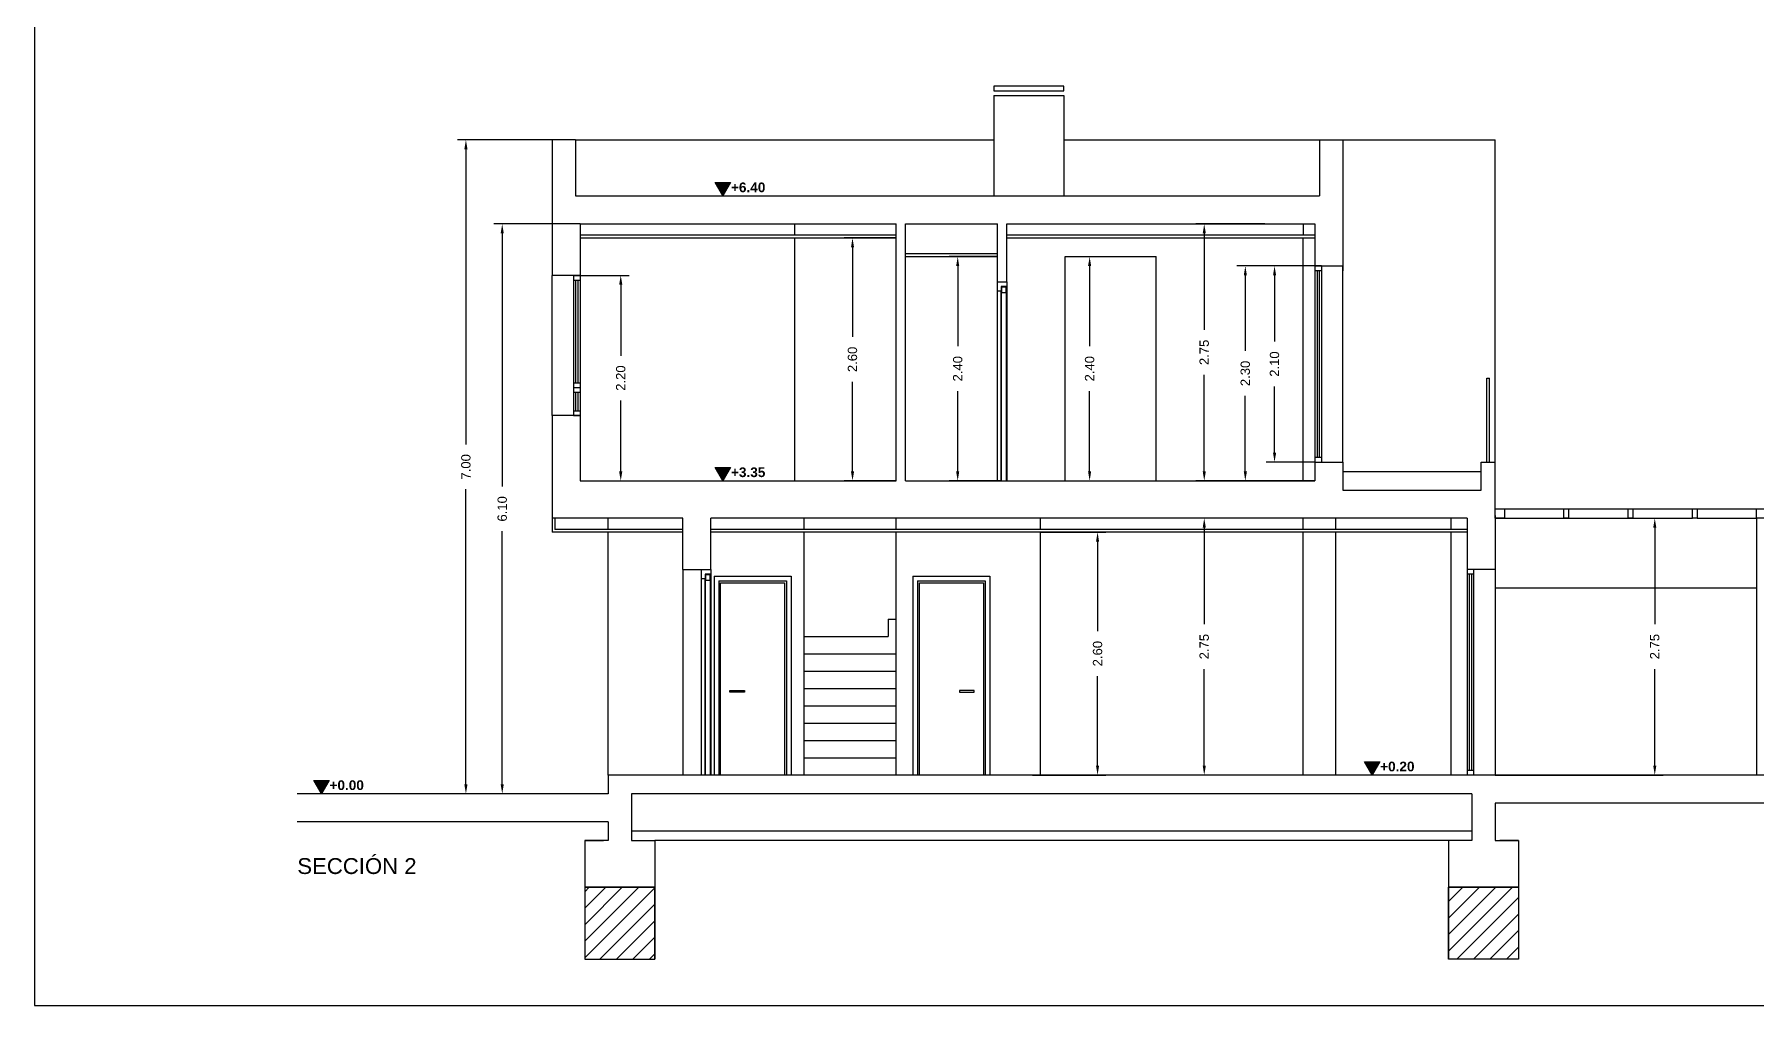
# Model space of a CAD drawing. Header units: millimetres. Extents: x 441156 to 441653, y 4514887 to 4515266.
# Drawn here: x 441467.02 to 441485.47, y 4515196.28 to 4515206.67 of the extents above; entities that cross this region are included whole.
import ezdxf

# ---------------------------------------------------------------- set-up
doc = ezdxf.new("R2010")
doc.units = ezdxf.units.MM
doc.linetypes.add('CONTINUA', pattern=[0])
doc.linetypes.add('RAYITAS', pattern=[0.375, 0.25, -0.125])
for name, color, linetype in [('01_alzado', 5, 'CONTINUA'), ('01_cotas', 254, 'Continuous'), ('01_proyeccion', 36, 'RAYITAS'), ('01_seccion', 7, 'CONTINUA'), ('01_textos', 7, 'Continuous')]:
    doc.layers.add(name, color=color, linetype=linetype)
doc.layers.add('01_cartela', color=6, linetype='Continuous', plot=False)
doc.styles.add('Estilo1', font='swissel.ttf')
doc.styles.add('NIEVES3', font='swisseb.ttf')
doc.styles.add('ROMANS', font='romans')
doc.dimstyles.new('DECIMAL-50', dxfattribs={"dimtxt": 0.08, "dimasz": 0.15, "dimexe": 0.09, "dimexo": 0, "dimgap": 0.09, "dimtad": 0, "dimzin": 0, "dimdsep": 46, "dimtxsty": 'ROMANS', "dimcen": 0.09, "dimclrt": 6, "dimadec": 0, "dimazin": 0, "dimtfac": 1.38, "dimtix": 1, "dimtofl": 0, "dimtmove": 2, "dimatfit": 3, "dimldrblk": 'OBLIQUE', "dimfxl": 1, "dimtolj": 1, "dimtzin": 0, "dimarcsym": 0})

# ---------------------------------------------------------------- blocks, each defined once
blk = doc.blocks.new('*D180')
at = {"layer": '01_cotas', "color": 0, "linetype": 'CONTINUA', "lineweight": -2, "transparency": 16777216}
for p, q in [((441482.666, 4515201.495), (441484.466, 4515201.495)), ((441482.666, 4515198.745), (441484.466, 4515198.745))]:
    blk.add_line(p, q, dxfattribs=at)
at = {"layer": '01_cotas', "color": 0, "lineweight": -2, "transparency": 16777216}
for p, q in [((441484.376, 4515201.395), (441484.376, 4515200.36)), ((441484.376, 4515198.845), (441484.376, 4515199.88))]:
    blk.add_line(p, q, dxfattribs=at)
at = {"layer": '01_cotas', "color": 0, "transparency": 16777216}
for points in [[(441484.36, 4515201.395), (441484.393, 4515201.395), (441484.376, 4515201.495)], [(441484.36, 4515198.845), (441484.393, 4515198.845), (441484.376, 4515198.745)]]:
    blk.add_solid(points, dxfattribs=at)
at = {"layer": '01_cotas', "color": 7, "transparency": 16777216, "insert": (441484.376, 4515200.12), "char_height": 0.1, "attachment_point": 5, "rotation": 90, "style": 'Estilo1'}
blk.add_mtext('\\A1;2.75', dxfattribs=at)
blk = doc.blocks.new('*D183')
at = {"layer": '01_cotas', "color": 0, "linetype": 'CONTINUA', "lineweight": -2, "transparency": 16777216}
for p, q in [((441472.566, 4515205.545), (441471.554, 4515205.545)), ((441472.566, 4515198.545), (441471.554, 4515198.545))]:
    blk.add_line(p, q, dxfattribs=at)
at = {"layer": '01_cotas', "color": 0, "lineweight": -2, "transparency": 16777216}
for p, q in [((441471.644, 4515205.445), (441471.644, 4515202.285)), ((441471.644, 4515198.645), (441471.644, 4515201.805))]:
    blk.add_line(p, q, dxfattribs=at)
at = {"layer": '01_cotas', "color": 0, "transparency": 16777216}
for points in [[(441471.627, 4515205.445), (441471.661, 4515205.445), (441471.644, 4515205.545)], [(441471.627, 4515198.645), (441471.661, 4515198.645), (441471.644, 4515198.545)]]:
    blk.add_solid(points, dxfattribs=at)
at = {"layer": '01_cotas', "color": 7, "transparency": 16777216, "insert": (441471.644, 4515202.045), "char_height": 0.1, "attachment_point": 5, "rotation": 90, "style": 'Estilo1'}
blk.add_mtext('\\A1;7.00', dxfattribs=at)
blk = doc.blocks.new('*D184')
at = {"layer": '01_cotas', "color": 0, "linetype": 'CONTINUA', "lineweight": -2, "transparency": 16777216}
for p, q in [((441472.866, 4515204.645), (441471.943, 4515204.645)), ((441472.991, 4515198.545), (441471.943, 4515198.545))]:
    blk.add_line(p, q, dxfattribs=at)
at = {"layer": '01_cotas', "color": 0, "lineweight": -2, "transparency": 16777216}
for p, q in [((441472.033, 4515204.545), (441472.033, 4515201.835)), ((441472.033, 4515198.645), (441472.033, 4515201.355))]:
    blk.add_line(p, q, dxfattribs=at)
at = {"layer": '01_cotas', "color": 0, "transparency": 16777216}
for points in [[(441472.016, 4515204.545), (441472.049, 4515204.545), (441472.033, 4515204.645)], [(441472.016, 4515198.645), (441472.049, 4515198.645), (441472.033, 4515198.545)]]:
    blk.add_solid(points, dxfattribs=at)
at = {"layer": '01_cotas', "color": 7, "transparency": 16777216, "insert": (441472.033, 4515201.595), "char_height": 0.1, "attachment_point": 5, "rotation": 90, "style": 'Estilo1'}
blk.add_mtext('\\A1;6.10', dxfattribs=at)
blk = doc.blocks.new('*D185')
at = {"layer": '01_cotas', "color": 0, "linetype": 'CONTINUA', "lineweight": -2, "transparency": 16777216}
for p, q in [((441480.201, 4515204.645), (441479.461, 4515204.645)), ((441480.201, 4515201.895), (441479.461, 4515201.895))]:
    blk.add_line(p, q, dxfattribs=at)
at = {"layer": '01_cotas', "color": 0, "lineweight": -2, "transparency": 16777216}
for p, q in [((441479.551, 4515204.545), (441479.551, 4515203.51)), ((441479.551, 4515201.995), (441479.551, 4515203.03))]:
    blk.add_line(p, q, dxfattribs=at)
at = {"layer": '01_cotas', "color": 0, "transparency": 16777216}
for points in [[(441479.535, 4515204.545), (441479.568, 4515204.545), (441479.551, 4515204.645)], [(441479.535, 4515201.995), (441479.568, 4515201.995), (441479.551, 4515201.895)]]:
    blk.add_solid(points, dxfattribs=at)
at = {"layer": '01_cotas', "color": 7, "transparency": 16777216, "insert": (441479.551, 4515203.27), "char_height": 0.1, "attachment_point": 5, "rotation": 90, "style": 'Estilo1'}
blk.add_mtext('\\A1;2.75', dxfattribs=at)
blk = doc.blocks.new('*D186')
at = {"layer": '01_cotas', "color": 0, "linetype": 'CONTINUA', "lineweight": -2, "transparency": 16777216}
for p, q in [((441480.201, 4515201.495), (441479.461, 4515201.495)), ((441480.201, 4515198.745), (441479.461, 4515198.745))]:
    blk.add_line(p, q, dxfattribs=at)
at = {"layer": '01_cotas', "color": 0, "lineweight": -2, "transparency": 16777216}
for p, q in [((441479.551, 4515201.395), (441479.551, 4515200.36)), ((441479.551, 4515198.845), (441479.551, 4515199.88))]:
    blk.add_line(p, q, dxfattribs=at)
at = {"layer": '01_cotas', "color": 0, "transparency": 16777216}
for points in [[(441479.535, 4515201.395), (441479.568, 4515201.395), (441479.551, 4515201.495)], [(441479.535, 4515198.845), (441479.568, 4515198.845), (441479.551, 4515198.745)]]:
    blk.add_solid(points, dxfattribs=at)
at = {"layer": '01_cotas', "color": 7, "transparency": 16777216, "insert": (441479.551, 4515200.12), "char_height": 0.1, "attachment_point": 5, "rotation": 90, "style": 'Estilo1'}
blk.add_mtext('\\A1;2.75', dxfattribs=at)
blk = doc.blocks.new('*D187')
at = {"layer": '01_cotas', "color": 0, "linetype": 'CONTINUA', "lineweight": -2, "transparency": 16777216}
for p, q in [((441477.796, 4515201.345), (441478.499, 4515201.345)), ((441477.711, 4515198.745), (441478.499, 4515198.745))]:
    blk.add_line(p, q, dxfattribs=at)
at = {"layer": '01_cotas', "color": 0, "lineweight": -2, "transparency": 16777216}
for p, q in [((441478.409, 4515201.245), (441478.409, 4515200.285)), ((441478.409, 4515198.845), (441478.409, 4515199.805))]:
    blk.add_line(p, q, dxfattribs=at)
at = {"layer": '01_cotas', "color": 0, "transparency": 16777216}
for points in [[(441478.392, 4515201.245), (441478.425, 4515201.245), (441478.409, 4515201.345)], [(441478.392, 4515198.845), (441478.425, 4515198.845), (441478.409, 4515198.745)]]:
    blk.add_solid(points, dxfattribs=at)
at = {"layer": '01_cotas', "color": 7, "transparency": 16777216, "insert": (441478.409, 4515200.045), "char_height": 0.1, "attachment_point": 5, "rotation": 90, "style": 'Estilo1'}
blk.add_mtext('\\A1;2.60', dxfattribs=at)
blk = doc.blocks.new('*D188')
at = {"layer": '01_cotas', "color": 0, "linetype": 'CONTINUA', "lineweight": -2, "transparency": 16777216}
for p, q in [((441477.336, 4515204.295), (441476.821, 4515204.295)), ((441477.377, 4515201.895), (441476.821, 4515201.895))]:
    blk.add_line(p, q, dxfattribs=at)
at = {"layer": '01_cotas', "color": 0, "lineweight": -2, "transparency": 16777216}
for p, q in [((441476.911, 4515204.195), (441476.911, 4515203.335)), ((441476.911, 4515201.995), (441476.911, 4515202.855))]:
    blk.add_line(p, q, dxfattribs=at)
at = {"layer": '01_cotas', "color": 0, "transparency": 16777216}
for points in [[(441476.894, 4515204.195), (441476.927, 4515204.195), (441476.911, 4515204.295)], [(441476.894, 4515201.995), (441476.927, 4515201.995), (441476.911, 4515201.895)]]:
    blk.add_solid(points, dxfattribs=at)
at = {"layer": '01_cotas', "color": 7, "transparency": 16777216, "insert": (441476.911, 4515203.095), "char_height": 0.1, "attachment_point": 5, "rotation": 90, "style": 'Estilo1'}
blk.add_mtext('\\A1;2.40', dxfattribs=at)
blk = doc.blocks.new('*D189')
at = {"layer": '01_cotas', "color": 0, "linetype": 'CONTINUA', "lineweight": -2, "transparency": 16777216}
for p, q in [((441478.061, 4515204.295), (441478.414, 4515204.295)), ((441478.061, 4515201.895), (441478.414, 4515201.895))]:
    blk.add_line(p, q, dxfattribs=at)
at = {"layer": '01_cotas', "color": 0, "lineweight": -2, "transparency": 16777216}
for p, q in [((441478.324, 4515204.195), (441478.324, 4515203.335)), ((441478.324, 4515201.995), (441478.324, 4515202.855))]:
    blk.add_line(p, q, dxfattribs=at)
at = {"layer": '01_cotas', "color": 0, "transparency": 16777216}
for points in [[(441478.307, 4515204.195), (441478.34, 4515204.195), (441478.324, 4515204.295)], [(441478.307, 4515201.995), (441478.34, 4515201.995), (441478.324, 4515201.895)]]:
    blk.add_solid(points, dxfattribs=at)
at = {"layer": '01_cotas', "color": 7, "transparency": 16777216, "insert": (441478.324, 4515203.095), "char_height": 0.1, "attachment_point": 5, "rotation": 90, "style": 'Estilo1'}
blk.add_mtext('\\A1;2.40', dxfattribs=at)
blk = doc.blocks.new('*D190')
at = {"layer": '01_cotas', "color": 0, "linetype": 'CONTINUA', "lineweight": -2, "transparency": 16777216}
for p, q in [((441472.866, 4515204.095), (441473.392, 4515204.095)), ((441472.866, 4515201.895), (441473.392, 4515201.895))]:
    blk.add_line(p, q, dxfattribs=at)
at = {"layer": '01_cotas', "color": 0, "lineweight": -2, "transparency": 16777216}
for p, q in [((441473.302, 4515203.995), (441473.302, 4515203.235)), ((441473.302, 4515201.995), (441473.302, 4515202.755))]:
    blk.add_line(p, q, dxfattribs=at)
at = {"layer": '01_cotas', "color": 0, "transparency": 16777216}
for points in [[(441473.285, 4515203.995), (441473.319, 4515203.995), (441473.302, 4515204.095)], [(441473.285, 4515201.995), (441473.319, 4515201.995), (441473.302, 4515201.895)]]:
    blk.add_solid(points, dxfattribs=at)
at = {"layer": '01_cotas', "color": 7, "transparency": 16777216, "insert": (441473.302, 4515202.995), "char_height": 0.1, "attachment_point": 5, "rotation": 90, "style": 'Estilo1'}
blk.add_mtext('\\A1;2.20', dxfattribs=at)
blk = doc.blocks.new('*D881')
at = {"layer": '01_cotas', "color": 0, "linetype": 'CONTINUA', "lineweight": -2, "transparency": 16777216}
for p, q in [((441476.251, 4515204.495), (441475.694, 4515204.495)), ((441476.251, 4515201.895), (441475.694, 4515201.895))]:
    blk.add_line(p, q, dxfattribs=at)
at = {"layer": '01_cotas', "color": 0, "lineweight": -2, "transparency": 16777216}
for p, q in [((441475.784, 4515204.395), (441475.784, 4515203.435)), ((441475.784, 4515201.995), (441475.784, 4515202.955))]:
    blk.add_line(p, q, dxfattribs=at)
at = {"layer": '01_cotas', "color": 0, "transparency": 16777216}
for points in [[(441475.768, 4515204.395), (441475.801, 4515204.395), (441475.784, 4515204.495)], [(441475.768, 4515201.995), (441475.801, 4515201.995), (441475.784, 4515201.895)]]:
    blk.add_solid(points, dxfattribs=at)
at = {"layer": '01_cotas', "color": 7, "transparency": 16777216, "insert": (441475.784, 4515203.195), "char_height": 0.1, "attachment_point": 5, "rotation": 90, "style": 'Estilo1'}
blk.add_mtext('\\A1;2.60', dxfattribs=at)
blk = doc.blocks.new('*D882')
at = {"layer": '01_cotas', "color": 0, "linetype": 'CONTINUA', "lineweight": -2, "transparency": 16777216}
for p, q in [((441480.736, 4515204.195), (441480.214, 4515204.195)), ((441480.736, 4515202.095), (441480.214, 4515202.095))]:
    blk.add_line(p, q, dxfattribs=at)
at = {"layer": '01_cotas', "color": 0, "lineweight": -2, "transparency": 16777216}
for p, q in [((441480.304, 4515204.095), (441480.304, 4515203.385)), ((441480.304, 4515202.195), (441480.304, 4515202.905))]:
    blk.add_line(p, q, dxfattribs=at)
at = {"layer": '01_cotas', "color": 0, "transparency": 16777216}
for points in [[(441480.288, 4515204.095), (441480.321, 4515204.095), (441480.304, 4515204.195)], [(441480.288, 4515202.195), (441480.321, 4515202.195), (441480.304, 4515202.095)]]:
    blk.add_solid(points, dxfattribs=at)
at = {"layer": '01_cotas', "color": 7, "transparency": 16777216, "insert": (441480.304, 4515203.145), "char_height": 0.1, "attachment_point": 5, "rotation": 90, "style": 'Estilo1'}
blk.add_mtext('\\A1;2.10', dxfattribs=at)
blk = doc.blocks.new('*D883')
at = {"layer": '01_cotas', "color": 0, "linetype": 'CONTINUA', "lineweight": -2, "transparency": 16777216}
for p, q in [((441480.736, 4515204.195), (441479.901, 4515204.195)), ((441480.736, 4515201.895), (441479.901, 4515201.895))]:
    blk.add_line(p, q, dxfattribs=at)
at = {"layer": '01_cotas', "color": 0, "lineweight": -2, "transparency": 16777216}
for p, q in [((441479.991, 4515204.095), (441479.991, 4515203.285)), ((441479.991, 4515201.995), (441479.991, 4515202.805))]:
    blk.add_line(p, q, dxfattribs=at)
at = {"layer": '01_cotas', "color": 0, "transparency": 16777216}
for points in [[(441479.975, 4515204.095), (441480.008, 4515204.095), (441479.991, 4515204.195)], [(441479.975, 4515201.995), (441480.008, 4515201.995), (441479.991, 4515201.895)]]:
    blk.add_solid(points, dxfattribs=at)
at = {"layer": '01_cotas', "color": 7, "transparency": 16777216, "insert": (441479.991, 4515203.045), "char_height": 0.1, "attachment_point": 5, "rotation": 90, "style": 'Estilo1'}
blk.add_mtext('\\A1;2.30', dxfattribs=at)

msp = doc.modelspace()

# ---------------------------------------------------------------- hatches: boundary and pattern name
at = {"layer": '01_alzado', "linetype": 'CONTINUA'}
h = msp.add_hatch(dxfattribs=at)
h.set_pattern_fill('ANSI31', color=2)
h.set_pattern_definition([(45, (439191.20943, 4515148.47973), (-0.0883883476, 0.0883883476), [])])
h.paths.add_polyline_path([(441473.666, 4515196.775), (441472.916, 4515196.775), (441472.916, 4515197.545), (441473.666, 4515197.545)])
h = msp.add_hatch(dxfattribs=at)
h.set_pattern_fill('ANSI31', color=2)
h.set_pattern_definition([(45, (439185.00943, 4515148.47973), (-0.0883883476, 0.0883883476), [])])
h.paths.add_polyline_path([(441482.166, 4515196.775), (441482.916, 4515196.775), (441482.916, 4515197.545), (441482.166, 4515197.545)])
at = {"layer": '01_proyeccion', "linetype": 'CONTINUA', "ltscale": 1.5}
h = msp.add_hatch(color=7, dxfattribs=at)
h.dxf.hatch_style = 1
h.paths.add_polyline_path([(441474.396, 4515204.945), (441474.313, 4515205.088), (441474.479, 4515205.088)])
h = msp.add_hatch(color=7, dxfattribs=at)
h.dxf.hatch_style = 1
h.paths.add_polyline_path([(441474.396, 4515201.895), (441474.313, 4515202.038), (441474.479, 4515202.038)])
h = msp.add_hatch(color=7, dxfattribs=at)
h.dxf.hatch_style = 1
h.paths.add_polyline_path([(441481.348, 4515198.745), (441481.266, 4515198.888), (441481.431, 4515198.888)])
h = msp.add_hatch(color=7, dxfattribs=at)
h.dxf.hatch_style = 1
h.paths.add_polyline_path([(441470.097, 4515198.545), (441470.014, 4515198.688), (441470.18, 4515198.688)])

# ---------------------------------------------------------------- linework, layer by layer
at = {"layer": '01_alzado', "color": 2}
for p, q in [((441477.299, 4515206.021, 0), (441478.049, 4515206.021, 0)), ((441477.299, 4515206.021, 0), (441477.299, 4515204.945, 0)), ((441478.049, 4515206.021, 0), (441478.049, 4515204.945, 0)), ((441472.816, 4515205.545, 0), (441477.299, 4515205.545, 0)), ((441478.049, 4515205.545, 0), (441480.786, 4515205.545, 0)), ((441481.036, 4515205.545, 0), (441482.666, 4515205.545, 0)), ((441482.666, 4515202.095, 0), (441482.666, 4515205.544, 0)), ((441476.251, 4515204.525, 0), (441472.866, 4515204.525, 0)), ((441472.866, 4515204.495, 0), (441476.251, 4515204.495, 0)), ((441475.166, 4515204.525, 0), (441475.166, 4515204.645, 0)), ((441475.166, 4515201.895, 0), (441475.166, 4515204.495, 0)), ((441480.736, 4515204.525, 0), (441477.436, 4515204.525, 0)), ((441477.436, 4515204.495, 0), (441480.736, 4515204.495, 0)), ((441480.611, 4515204.645, 0), (441480.611, 4515204.525, 0)), ((441480.611, 4515201.895, 0), (441480.611, 4515204.495, 0)), ((441477.336, 4515204.325, 0), (441476.351, 4515204.325, 0)), ((441476.351, 4515204.295, 0), (441477.336, 4515204.295, 0)), ((441478.061, 4515201.895, 0), (441478.061, 4515204.295, 0)), ((441478.061, 4515204.295, 0), (441479.036, 4515204.295, 0)), ((441479.036, 4515201.895, 0), (441479.036, 4515204.295, 0)), ((441477.336, 4515203.925, 0), (441477.336, 4515204.025, 0)), ((441477.375, 4515203.925, 0), (441477.336, 4515203.925, 0)), ((441477.336, 4515201.895, 0), (441477.336, 4515203.925, 0)), ((441477.436, 4515203.975, 0), (441477.375, 4515203.975, 0)), ((441477.375, 4515203.975, 0), (441477.375, 4515203.925, 0)), ((441477.375, 4515201.895, 0), (441477.375, 4515203.925, 0)), ((441477.381, 4515201.895, 0), (441477.381, 4515203.91, 0)), ((441477.431, 4515203.91, 0), (441477.431, 4515201.895, 0)), ((441477.436, 4515204.025, 0), (441477.436, 4515203.975, 0)), ((441477.436, 4515203.975, 0), (441477.436, 4515201.895, 0)), ((441472.566, 4515201.495, 0), (441472.566, 4515201.345, 0)), ((441473.966, 4515201.345, 0), (441472.566, 4515201.345, 0)), ((441472.596, 4515201.495, 0), (441472.596, 4515201.375, 0)), ((441473.966, 4515201.375, 0), (441472.596, 4515201.375, 0)), ((441473.166, 4515201.375, 0), (441473.166, 4515201.495, 0)), ((441473.166, 4515198.745, 0), (441473.166, 4515201.345, 0)), ((441482.366, 4515201.375, 0), (441474.266, 4515201.375, 0)), ((441482.366, 4515201.345, 0), (441474.266, 4515201.345, 0)), ((441475.266, 4515201.375, 0), (441475.266, 4515201.495, 0)), ((441475.266, 4515198.745, 0), (441475.266, 4515201.345, 0)), ((441476.251, 4515201.375, 0), (441476.251, 4515201.495, 0)), ((441476.251, 4515198.745, 0), (441476.251, 4515201.345, 0)), ((441477.796, 4515201.375, 0), (441477.796, 4515201.495, 0)), ((441477.796, 4515198.745, 0), (441477.796, 4515201.345, 0)), ((441480.611, 4515201.375, 0), (441480.611, 4515201.495, 0)), ((441480.611, 4515198.745, 0), (441480.611, 4515201.345, 0)), ((441480.961, 4515201.375, 0), (441480.961, 4515201.495, 0)), ((441480.961, 4515198.745, 0), (441480.961, 4515201.345, 0)), ((441482.196, 4515201.375, 0), (441482.196, 4515201.495, 0)), ((441482.196, 4515198.745, 0), (441482.196, 4515201.345, 0)), ((441473.966, 4515200.945, 0), (441473.966, 4515198.745, 0)), ((441474.166, 4515200.845, 0), (441474.166, 4515200.945, 0)), ((441474.205, 4515200.845, 0), (441474.166, 4515200.845, 0)), ((441474.166, 4515198.745, 0), (441474.166, 4515200.845, 0)), ((441474.266, 4515200.895, 0), (441474.205, 4515200.895, 0)), ((441474.205, 4515200.895, 0), (441474.205, 4515200.845, 0)), ((441474.205, 4515198.745, 0), (441474.205, 4515200.845, 0)), ((441474.211, 4515198.745, 0), (441474.211, 4515200.83, 0)), ((441474.261, 4515200.83, 0), (441474.261, 4515198.745, 0)), ((441474.266, 4515200.945, 0), (441474.266, 4515200.895, 0)), ((441474.266, 4515200.895, 0), (441474.266, 4515198.745, 0)), ((441476.166, 4515200.413, 0), (441476.166, 4515200.227, 0)), ((441476.166, 4515200.413, 0), (441476.251, 4515200.413, 0)), ((441475.266, 4515200.227, 0), (441476.166, 4515200.227, 0)), ((441475.266, 4515200.042, 0), (441476.251, 4515200.042, 0)), ((441475.266, 4515199.857, 0), (441476.251, 4515199.857, 0)), ((441475.266, 4515199.671, 0), (441476.251, 4515199.671, 0)), ((441475.266, 4515199.486, 0), (441476.251, 4515199.486, 0)), ((441475.266, 4515199.301, 0), (441476.251, 4515199.301, 0)), ((441475.266, 4515199.115, 0), (441476.251, 4515199.115, 0)), ((441475.266, 4515198.93, 0), (441476.251, 4515198.93, 0))]:
    msp.add_line(p, q, dxfattribs=at)
at = {"layer": '01_alzado', "color": 2, "linetype": 'CONTINUA'}
for p, q in [((441472.566, 4515202.595, 0), (441472.566, 4515204.095, 0)), ((441472.796, 4515204.095, 0), (441472.866, 4515204.095, 0)), ((441472.796, 4515204.095, 0), (441472.866, 4515204.095, 0)), ((441472.796, 4515204.095, 0), (441472.796, 4515202.595, 0)), ((441472.866, 4515204.095, 0), (441472.866, 4515202.595, 0)), ((441480.736, 4515204.195, 0), (441480.736, 4515202.095, 0)), ((441480.806, 4515204.195, 0), (441480.736, 4515204.195, 0)), ((441480.806, 4515204.195, 0), (441480.736, 4515204.195, 0)), ((441480.806, 4515204.145, 0), (441480.736, 4515204.145, 0)), ((441480.759, 4515204.145, 0), (441480.759, 4515202.145, 0)), ((441480.783, 4515204.145, 0), (441480.783, 4515202.145, 0)), ((441480.806, 4515204.195, 0), (441480.806, 4515202.095, 0)), ((441481.036, 4515202.095, 0), (441481.036, 4515204.195, 0)), ((441472.796, 4515204.045, 0), (441472.866, 4515204.045, 0)), ((441472.819, 4515204.045, 0), (441472.819, 4515202.945, 0)), ((441472.843, 4515204.045, 0), (441472.843, 4515202.945, 0)), ((441482.576, 4515202.995, 0), (441482.606, 4515202.995, 0)), ((441482.576, 4515202.095, 0), (441482.576, 4515202.995, 0)), ((441482.606, 4515202.095, 0), (441482.606, 4515202.995, 0)), ((441472.796, 4515202.945, 0), (441472.866, 4515202.945, 0)), ((441472.796, 4515202.895, 0), (441472.866, 4515202.895, 0)), ((441472.796, 4515202.845, 0), (441472.866, 4515202.845, 0)), ((441472.819, 4515202.845, 0), (441472.819, 4515202.643, 0)), ((441472.843, 4515202.845, 0), (441472.843, 4515202.643, 0)), ((441472.796, 4515202.643, 0), (441472.866, 4515202.643, 0)), ((441472.796, 4515202.593, 0), (441472.866, 4515202.593, 0)), ((441480.806, 4515202.145, 0), (441480.736, 4515202.145, 0)), ((441481.036, 4515201.995, 0), (441482.516, 4515201.995, 0)), ((441482.766, 4515201.595, 0), (441483.404, 4515201.595, 0)), ((441483.454, 4515201.595, 0), (441484.091, 4515201.595, 0)), ((441484.141, 4515201.595, 0), (441484.779, 4515201.595, 0)), ((441484.829, 4515201.595, 0), (441485.466, 4515201.595, 0)), ((441482.766, 4515201.495, 0), (441483.404, 4515201.495, 0)), ((441483.454, 4515201.495, 0), (441484.091, 4515201.495, 0)), ((441484.141, 4515201.495, 0), (441484.779, 4515201.495, 0)), ((441484.829, 4515201.495, 0), (441485.466, 4515201.495, 0)), ((441485.466, 4515201.495, 0), (441485.466, 4515198.745, 0)), ((441474.301, 4515200.875, 0), (441475.126, 4515200.875, 0)), ((441474.301, 4515200.875, 0), (441474.301, 4515198.745, 0)), ((441474.351, 4515200.825, 0), (441474.351, 4515198.745, 0)), ((441474.351, 4515200.825, 0), (441475.076, 4515200.825, 0)), ((441474.371, 4515198.745, 0), (441474.371, 4515200.803, 0)), ((441474.371, 4515200.803, 0), (441475.056, 4515200.803, 0)), ((441475.056, 4515200.803, 0), (441475.056, 4515198.745, 0)), ((441475.076, 4515200.825, 0), (441475.076, 4515198.745, 0)), ((441475.126, 4515200.875, 0), (441475.126, 4515198.745, 0)), ((441476.431, 4515200.875, 0), (441477.256, 4515200.875, 0)), ((441476.431, 4515200.875, 0), (441476.431, 4515198.745, 0)), ((441476.481, 4515200.825, 0), (441476.481, 4515198.745, 0)), ((441476.481, 4515200.825, 0), (441477.206, 4515200.825, 0)), ((441476.501, 4515198.745, 0), (441476.501, 4515200.803, 0)), ((441476.501, 4515200.803, 0), (441477.186, 4515200.803, 0)), ((441477.186, 4515200.803, 0), (441477.186, 4515198.745, 0)), ((441477.206, 4515200.825, 0), (441477.206, 4515198.745, 0)), ((441477.256, 4515200.875, 0), (441477.256, 4515198.745, 0)), ((441482.366, 4515200.945, 0), (441482.366, 4515198.745, 0)), ((441482.436, 4515200.945, 0), (441482.366, 4515200.945, 0)), ((441482.436, 4515200.945, 0), (441482.366, 4515200.945, 0)), ((441482.436, 4515200.895, 0), (441482.366, 4515200.895, 0)), ((441482.389, 4515200.895, 0), (441482.389, 4515198.795, 0)), ((441482.413, 4515200.895, 0), (441482.413, 4515198.795, 0)), ((441482.436, 4515200.945, 0), (441482.436, 4515198.745, 0)), ((441482.666, 4515200.945, 0), (441482.666, 4515198.745, 0)), ((441485.466, 4515200.745, 0), (441482.666, 4515200.745, 0)), ((441482.436, 4515198.795, 0), (441482.366, 4515198.795, 0)), ((441482.416, 4515198.145, 0), (441473.416, 4515198.145, 0)), ((441482.166, 4515198.045, 0), (441473.666, 4515198.045, 0)), ((441472.916, 4515197.545, 0), (441472.916, 4515196.775, 0)), ((441473.666, 4515197.545, 0), (441473.666, 4515196.775, 0)), ((441482.166, 4515197.545, 0), (441482.166, 4515196.775, 0)), ((441482.916, 4515197.545, 0), (441482.916, 4515196.775, 0)), ((441472.916, 4515196.775, 0), (441473.666, 4515196.775, 0)), ((441482.916, 4515196.775, 0), (441482.166, 4515196.775, 0))]:
    msp.add_line(p, q, dxfattribs=at)
at = {"layer": '01_alzado', "color": 2, "elevation": 0}
for points in [[(441478.049, 4515206.119), (441477.299, 4515206.119), (441477.299, 4515206.07), (441478.049, 4515206.07)], [(441477.381, 4515203.968), (441477.381, 4515203.91), (441477.431, 4515203.91), (441477.431, 4515203.968)], [(441474.211, 4515200.888), (441474.211, 4515200.83), (441474.261, 4515200.83), (441474.261, 4515200.888)]]:
    msp.add_lwpolyline(points, close=True, dxfattribs=at)
at = {"layer": '01_alzado', "color": 2, "linetype": 'CONTINUA', "elevation": 0}
for points in [[(441474.471, 4515199.632), (441474.471, 4515199.65), (441474.627, 4515199.65), (441474.627, 4515199.632)], [(441477.086, 4515199.632), (441477.086, 4515199.65), (441476.93, 4515199.65), (441476.93, 4515199.632)], [(441473.666, 4515197.545), (441472.916, 4515197.545), (441472.916, 4515196.775), (441473.666, 4515196.775)], [(441482.166, 4515197.545), (441482.916, 4515197.545), (441482.916, 4515196.775), (441482.166, 4515196.775)]]:
    msp.add_lwpolyline(points, close=True, dxfattribs=at)
at = {"layer": '01_cartela', "color": 1}
msp.add_lwpolyline([(441467.023, 4515217.813), (441467.023, 4515196.278), (441497.661, 4515196.278), (441497.661, 4515217.813)], close=True, dxfattribs=at)
at = {"layer": '01_proyeccion', "color": 7, "linetype": 'CONTINUA', "ltscale": 1.5, "elevation": 0}
for points in [[(441474.396, 4515204.945), (441474.313, 4515205.088), (441474.479, 4515205.088)], [(441474.396, 4515201.895), (441474.313, 4515202.038), (441474.479, 4515202.038)], [(441481.348, 4515198.745), (441481.266, 4515198.888), (441481.431, 4515198.888)], [(441470.097, 4515198.545), (441470.014, 4515198.688), (441470.18, 4515198.688)]]:
    msp.add_lwpolyline(points, close=True, dxfattribs=at)
at = {"layer": '01_seccion'}
for p, q in [((441472.816, 4515205.545, 0), (441472.566, 4515205.545, 0)), ((441472.566, 4515205.545, 0), (441472.566, 4515204.095, 0)), ((441472.816, 4515205.545, 0), (441472.816, 4515204.945, 0)), ((441480.786, 4515205.545, 0), (441480.786, 4515204.945, 0)), ((441480.786, 4515205.545, 0), (441481.036, 4515205.545, 0)), ((441481.036, 4515205.545, 0), (441481.036, 4515204.145, 0)), ((441472.816, 4515204.945, 0), (441480.786, 4515204.945, 0)), ((441472.866, 4515204.645, 0), (441472.866, 4515204.095, 0)), ((441472.866, 4515204.645, 0), (441476.251, 4515204.645, 0)), ((441476.251, 4515201.895, 0), (441476.251, 4515204.645, 0)), ((441476.351, 4515204.645, 0), (441477.336, 4515204.645, 0)), ((441476.351, 4515201.895, 0), (441476.351, 4515204.645, 0)), ((441477.336, 4515204.025, 0), (441477.336, 4515204.645, 0)), ((441477.436, 4515204.645, 0), (441480.736, 4515204.645, 0)), ((441477.436, 4515204.025, 0), (441477.436, 4515204.645, 0)), ((441480.736, 4515204.645, 0), (441480.736, 4515204.145, 0)), ((441472.866, 4515204.095, 0), (441472.566, 4515204.095, 0)), ((441480.736, 4515204.195, 0), (441481.036, 4515204.195, 0)), ((441477.336, 4515204.025, 0), (441477.436, 4515204.025, 0)), ((441472.566, 4515202.595, 0), (441472.566, 4515201.445, 0)), ((441472.866, 4515202.595, 0), (441472.566, 4515202.595, 0)), ((441472.866, 4515202.595, 0), (441472.866, 4515201.895, 0)), ((441480.736, 4515202.095, 0), (441480.736, 4515201.895, 0)), ((441480.736, 4515202.095, 0), (441481.036, 4515202.095, 0)), ((441481.036, 4515202.095, 0), (441481.036, 4515201.795, 0)), ((441482.516, 4515201.795, 0), (441482.516, 4515202.095, 0)), ((441482.516, 4515202.095, 0), (441482.666, 4515202.095, 0)), ((441482.666, 4515201.575, 0), (441482.666, 4515202.095, 0)), ((441472.866, 4515201.895, 0), (441476.251, 4515201.895, 0)), ((441476.351, 4515201.895, 0), (441480.736, 4515201.895, 0)), ((441481.036, 4515201.795, 0), (441482.516, 4515201.795, 0)), ((441482.666, 4515201.525, 0), (441482.666, 4515200.945, 0)), ((441473.966, 4515201.495, 0), (441472.566, 4515201.495, 0)), ((441473.966, 4515200.945, 0), (441473.966, 4515201.495, 0)), ((441474.266, 4515200.945, 0), (441474.266, 4515201.495, 0)), ((441482.366, 4515201.495, 0), (441474.266, 4515201.495, 0)), ((441482.366, 4515201.495, 0), (441482.366, 4515200.945, 0)), ((441473.966, 4515200.945, 0), (441474.266, 4515200.945, 0)), ((441482.666, 4515200.945, 0), (441482.366, 4515200.945, 0)), ((441485.666, 4515198.745, 0), (441473.166, 4515198.745, 0)), ((441473.166, 4515198.745, 0), (441473.166, 4515198.545, 0)), ((441473.166, 4515198.545, 0), (441469.838, 4515198.545, 0)), ((441482.416, 4515198.545, 0), (441473.416, 4515198.545, 0)), ((441473.416, 4515198.545, 0), (441473.416, 4515198.045, 0)), ((441482.416, 4515198.545, 0), (441482.416, 4515198.045, 0)), ((441482.666, 4515198.445, 0), (441482.666, 4515198.045, 0)), ((441486.999, 4515198.445, 0), (441482.666, 4515198.445, 0)), ((441473.166, 4515198.245, 0), (441469.838, 4515198.245, 0)), ((441473.166, 4515198.245, 0), (441473.166, 4515198.045, 0)), ((441472.916, 4515198.045, 0), (441473.116, 4515198.045, 0)), ((441472.916, 4515198.045, 0), (441472.916, 4515197.545, 0)), ((441473.166, 4515198.045, 0), (441472.916, 4515198.045, 0)), ((441473.416, 4515198.045, 0), (441473.666, 4515198.045, 0)), ((441473.466, 4515198.045, 0), (441473.666, 4515198.045, 0)), ((441473.666, 4515198.045, 0), (441473.666, 4515197.545, 0)), ((441482.366, 4515198.045, 0), (441482.166, 4515198.045, 0)), ((441482.166, 4515198.045, 0), (441482.166, 4515197.545, 0)), ((441482.416, 4515198.045, 0), (441482.166, 4515198.045, 0)), ((441482.666, 4515198.045, 0), (441482.916, 4515198.045, 0)), ((441482.916, 4515198.045, 0), (441482.716, 4515198.045, 0)), ((441482.916, 4515198.045, 0), (441482.916, 4515197.545, 0)), ((441472.916, 4515197.545, 0), (441473.666, 4515197.545, 0)), ((441482.916, 4515197.545, 0), (441482.166, 4515197.545, 0))]:
    msp.add_line(p, q, dxfattribs=at)
at = {"layer": '01_seccion', "elevation": 0}
for points in [[(441482.666, 4515201.595), (441482.766, 4515201.595), (441482.766, 4515201.495), (441482.666, 4515201.495)], [(441483.404, 4515201.595), (441483.454, 4515201.595), (441483.454, 4515201.495), (441483.404, 4515201.495)], [(441484.091, 4515201.595), (441484.141, 4515201.595), (441484.141, 4515201.495), (441484.091, 4515201.495)], [(441484.779, 4515201.595), (441484.829, 4515201.595), (441484.829, 4515201.495), (441484.779, 4515201.495)], [(441485.466, 4515201.595), (441485.566, 4515201.595), (441485.566, 4515201.495), (441485.466, 4515201.495)]]:
    msp.add_lwpolyline(points, close=True, dxfattribs=at)

# ---------------------------------------------------------------- texts
at = {"layer": '01_proyeccion', "color": 7, "ltscale": 1.5, "style": 'NIEVES3'}
for s, p in [('+6.40', (441474.483, 4515204.985, 0)), ('+3.35', (441474.483, 4515201.935, 0)), ('+0.20', (441481.435, 4515198.785, 0)), ('+0.00', (441470.183, 4515198.585, 0))]:
    msp.add_text(s, height=0.1041, dxfattribs=at).set_placement(p)
at = {"layer": '01_textos', "color": 5, "style": 'Estilo1'}
msp.add_text('SECCIÓN 2', height=0.1697, dxfattribs=at).set_placement((441469.838, 4515197.686, 0))

# ---------------------------------------------------------------- dimensions: what is measured, and where the dimension line sits
at = {"layer": '01_cotas'}
for base, p1, p2, picture, middle in [((441471.644, 4515198.545), (441472.566, 4515205.545, 0), (441472.566, 4515198.545, 0), '*D183', (441471.644, 4515202.045)), ((441472.033, 4515198.545), (441472.866, 4515204.645, 0), (441472.991, 4515198.545, 0), '*D184', (441472.033, 4515201.595)), ((441475.784, 4515201.895), (441476.251, 4515204.495, 0), (441476.251, 4515201.895, 0), '*D881', (441475.784, 4515203.195)), ((441479.551, 4515201.895), (441480.201, 4515204.645, 0), (441480.201, 4515201.895, 0), '*D185', (441479.551, 4515203.27)), ((441476.911, 4515201.895), (441477.336, 4515204.295, 0), (441477.377, 4515201.895, 0), '*D188', (441476.911, 4515203.095)), ((441478.324, 4515204.295), (441478.061, 4515201.895, 0), (441478.061, 4515204.295, 0), '*D189', (441478.324, 4515203.095)), ((441473.302, 4515201.895, 0), (441472.866, 4515204.095, 0), (441472.866, 4515201.895, 0), '*D190', (441473.302, 4515202.995, 0)), ((441479.991, 4515201.895), (441480.736, 4515204.195, 0), (441480.736, 4515201.895, 0), '*D883', (441479.991, 4515203.045)), ((441480.304, 4515202.095), (441480.736, 4515204.195, 0), (441480.736, 4515202.095, 0), '*D882', (441480.304, 4515203.145)), ((441478.409, 4515198.745), (441477.796, 4515201.345, 0), (441477.711, 4515198.745, 0), '*D187', (441478.409, 4515200.045)), ((441479.551, 4515198.745), (441480.201, 4515201.495, 0), (441480.201, 4515198.745, 0), '*D186', (441479.551, 4515200.12)), ((441484.376, 4515198.745), (441482.666, 4515201.495, 0), (441482.666, 4515198.745), '*D180', (441484.376, 4515200.12))]:
    dim = msp.add_linear_dim(base=base, p1=p1, p2=p2, angle=90, dimstyle='DECIMAL-50', override={"dimtxt": 0.1, "dimasz": 0.1, "dimtxsty": 'Estilo1', "dimsah": 1, "dimclrt": 7, "dimfxl": 0.09, "dimarcsym": 2}, dxfattribs=at)
    dim.commit()
    dim.dimension.update_dxf_attribs({"geometry": picture, "text_midpoint": middle})

doc.saveas('drawing.dxf')
